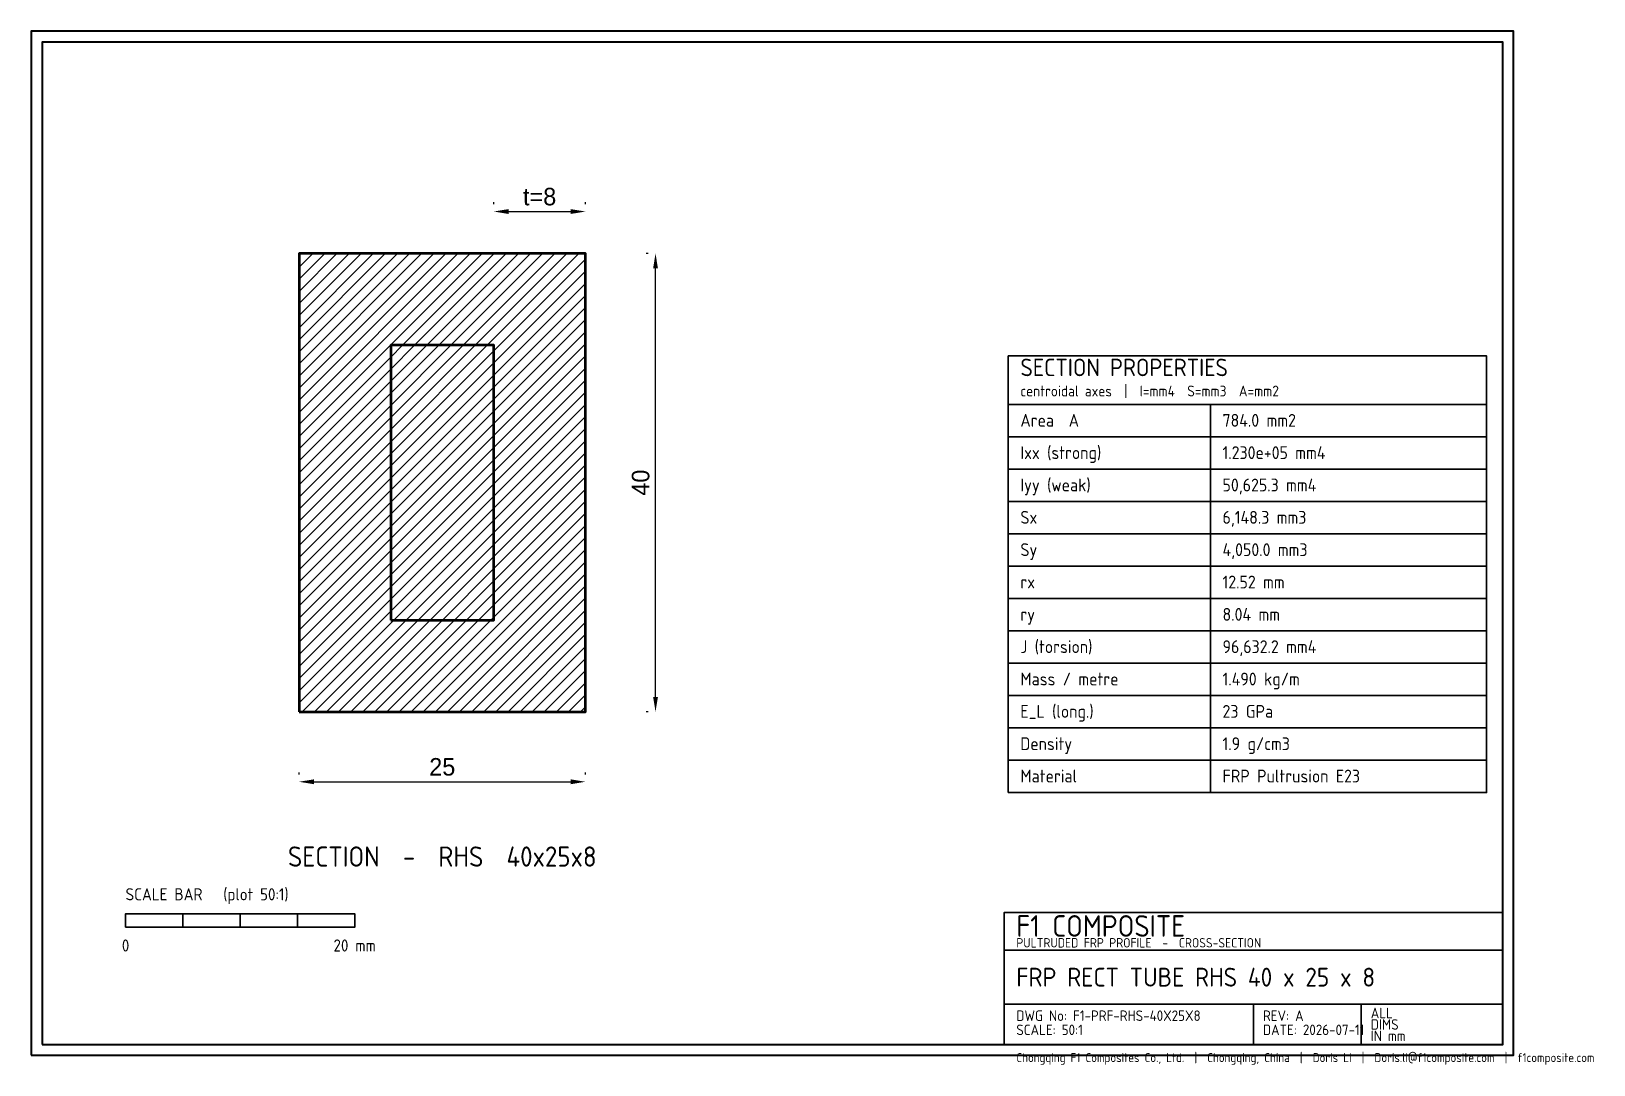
# Model space of a CAD drawing. Header units: millimetres. Extents: x 0 to 11595, y -70 to 7600.
import ezdxf
from ezdxf.enums import TextEntityAlignment as Align

# ---------------------------------------------------------------- set-up
doc = ezdxf.new("R2010")
doc.units = ezdxf.units.MM
for name, color, linetype, lineweight in [('BEAM', 4, 'CONTINUOUS', 50), ('BORDER', 250, 'CONTINUOUS', 40), ('DIM', 1, 'CONTINUOUS', 18), ('HATCH', 9, 'CONTINUOUS', 9), ('TEXT', 250, 'CONTINUOUS', 25), ('TITLE', 250, 'CONTINUOUS', 30)]:
    doc.layers.add(name, color=color, linetype=linetype, lineweight=lineweight)
doc.styles.add('F1', font='isocp.shx')
doc.dimstyles.new('F1DIM', dxfattribs={"dimtxt": 130, "dimasz": 110, "dimexe": 70, "dimexo": 55, "dimgap": 45, "dimtad": 1, "dimdec": 0, "dimcen": 2.5, "dimclrd": 1, "dimclre": 1, "dimclrt": 1, "dimazin": 3, "dimtfac": 1, "dimtmove": 0, "dimatfit": 3})

msp = doc.modelspace()

# ---------------------------------------------------------------- hatches: boundary and pattern name
at = {"layer": 'HATCH'}
h = msp.add_hatch(dxfattribs=at)
h.set_pattern_fill('ANSI31', scale=20)
h.paths.add_polyline_path([(1987.5, 2550), (4112.5, 2550), (4112.5, 5950), (1987.5, 5950)])
h.paths.add_polyline_path([(2667.5, 3230), (3432.5, 3230), (3432.5, 5270), (2667.5, 5270)], flags=0)

# ---------------------------------------------------------------- linework, layer by layer
at = {"layer": 'BEAM'}
for points in [[(1987.5, 2550), (4112.5, 2550), (4112.5, 5950), (1987.5, 5950)], [(2667.5, 3230), (3432.5, 3230), (3432.5, 5270), (2667.5, 5270)]]:
    msp.add_lwpolyline(points, close=True, dxfattribs=at)
at = {"layer": 'BORDER'}
for points in [[(0, 0), (11000, 0), (11000, 7600), (0, 7600)], [(80, 80), (10920, 80), (10920, 7520), (80, 7520)]]:
    msp.add_lwpolyline(points, close=True, dxfattribs=at)
at = {"layer": 'TITLE'}
for p, q in [((7250, 4830), (10800, 4830)), ((8750, 1950), (8750, 4830)), ((7250, 4590), (10800, 4590)), ((7250, 4350), (10800, 4350)), ((7250, 4110), (10800, 4110)), ((7250, 3870), (10800, 3870)), ((7250, 3630), (10800, 3630)), ((7250, 3390), (10800, 3390)), ((7250, 3150), (10800, 3150)), ((7250, 2910), (10800, 2910)), ((7250, 2670), (10800, 2670)), ((7250, 2430), (10800, 2430)), ((7250, 2190), (10800, 2190)), ((7250, 1950), (10800, 1950)), ((7220, 780), (10920, 780)), ((7220, 380), (10920, 380)), ((9070, 80), (9070, 380)), ((9870, 80), (9870, 380))]:
    msp.add_line(p, q, dxfattribs=at)
for points in [[(7250, 1950), (10800, 1950), (10800, 5190), (7250, 5190)], [(700, 950), (1125, 950), (1125, 1050), (700, 1050)], [(1125, 950), (1550, 950), (1550, 1050), (1125, 1050)], [(1550, 950), (1975, 950), (1975, 1050), (1550, 1050)], [(1975, 950), (2400, 950), (2400, 1050), (1975, 1050)], [(7220, 80), (10920, 80), (10920, 1060), (7220, 1060)]]:
    msp.add_lwpolyline(points, close=True, dxfattribs=at)

# ---------------------------------------------------------------- texts
at = {"layer": 'TEXT', "style": 'F1'}
for s, height, p in [('centroidal axes  |  I=mm4  S=mm3  A=mm2', 80, (7340, 4890)), ('Area  A', 95, (7340, 4665)), ('784.0 mm2', 95, (8840, 4665)), ('Ixx (strong)', 95, (7340, 4425)), ('1.230e+05 mm4', 95, (8840, 4425)), ('Iyy (weak)', 95, (7340, 4185)), ('50,625.3 mm4', 95, (8840, 4185)), ('Sx', 95, (7340, 3945)), ('6,148.3 mm3', 95, (8840, 3945)), ('Sy', 95, (7340, 3705)), ('4,050.0 mm3', 95, (8840, 3705)), ('rx', 95, (7340, 3465)), ('12.52 mm', 95, (8840, 3465)), ('ry', 95, (7340, 3225)), ('8.04 mm', 95, (8840, 3225)), ('J (torsion)', 95, (7340, 2985)), ('96,632.2 mm4', 95, (8840, 2985)), ('Mass / metre', 95, (7340, 2745)), ('1.490 kg/m', 95, (8840, 2745)), ('E_L (long.)', 95, (7340, 2505)), ('23 GPa', 95, (8840, 2505)), ('Density', 95, (7340, 2265)), ('1.9 g/cm3', 95, (8840, 2265)), ('Material', 95, (7340, 2025)), ('FRP Pultrusion E23', 95, (8840, 2025)), ('SCALE BAR   (plot 50:1)', 90, (700, 1150)), ('Chongqing F1 Composites Co., Ltd.  |  Chongqing, China  |  Doris Li  |  Doris.li@f1composite.com  |  f1composite.com', 66, (7310, -50))]:
    msp.add_text(s, height=height, dxfattribs=at).set_placement(p)
for s, p in [('0', (700, 770)), ('20 mm', (2400, 770))]:
    msp.add_text(s, height=90, dxfattribs=at).set_placement(p, align=Align.CENTER)
at = {"layer": 'TITLE', "style": 'F1'}
for s, height, p in [('SECTION PROPERTIES', 130, (7340, 5040)), ('F1 COMPOSITE', 160, (7310, 880)), ('PULTRUDED FRP PROFILE  -  CROSS-SECTION', 70, (7310, 800)), ('FRP RECT TUBE RHS 40 x 25 x 8', 140, (7310, 510)), ('ALL', 78, (9940, 275)), ('DWG No: F1-PRF-RHS-40X25X8', 78, (7310, 255)), ('REV: A', 78, (9140, 255)), ('DIMS', 78, (9940, 190)), ('SCALE: 50:1', 78, (7310, 150)), ('DATE: 2026-07-11', 78, (9140, 150)), ('IN mm', 78, (9940, 105))]:
    msp.add_text(s, height=height, dxfattribs=at).set_placement(p)
msp.add_text('SECTION  -  RHS  40x25x8', height=150, dxfattribs=at).set_placement((3050, 1400), align=Align.CENTER)

# ---------------------------------------------------------------- dimensions: what is measured, and where the dimension line sits
at = {"layer": 'DIM'}
for base, p1, p2, text in [((3432.5, 6262), (3432.5, 6262), (4112.5, 6262), 't=8'), ((1987.5, 2030), (1987.5, 2030), (4112.5, 2030), '25')]:
    msp.add_linear_dim(base=base, p1=p1, p2=p2, text=text, dimstyle='F1DIM', dxfattribs=at).render()
msp.add_linear_dim(base=(4632.5, 2550), p1=(4632.5, 2550), p2=(4632.5, 5950), angle=90, text='40', dimstyle='F1DIM', dxfattribs=at).render()

doc.saveas('drawing.dxf')
